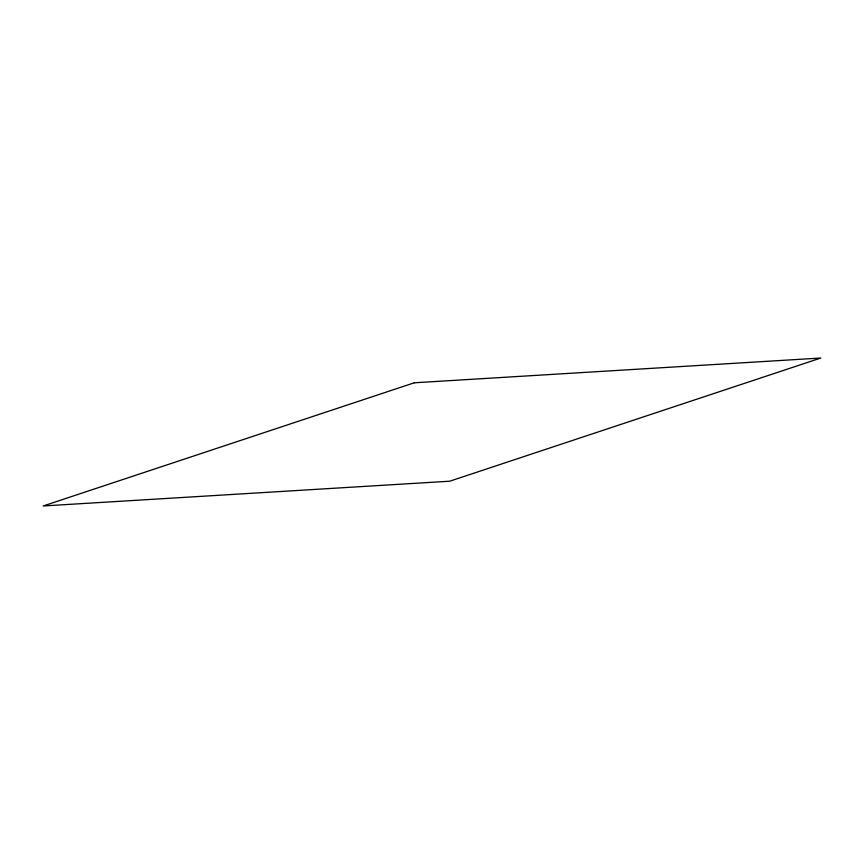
<?xml version="1.0" encoding="UTF-8"?>
<svg xmlns="http://www.w3.org/2000/svg" width="864" height="864" viewBox="0 0 864 864"><rect width="100%" height="100%" fill="white"/><g stroke="black" fill="none" stroke-linecap="round" stroke-linejoin="round"><path stroke-width="1.3" d="M414.266 382.795L43.2 505.969L449.734 481.205L820.8 358.031L414.266 382.795"/></g></svg>
